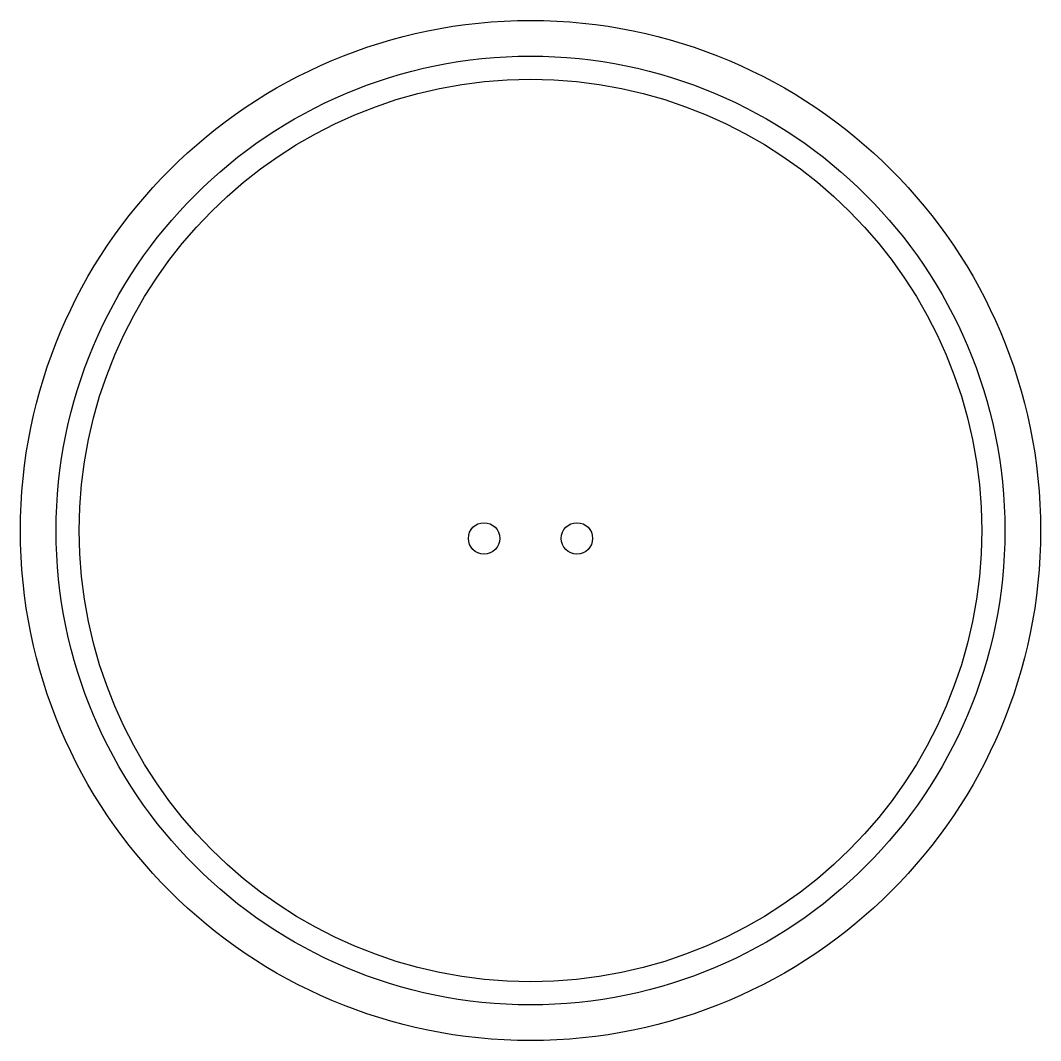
# Model space of a CAD drawing. Header units: millimetres. Extents: x -55 to 55, y -55 to 55.
import ezdxf

# ---------------------------------------------------------------- set-up
doc = ezdxf.new("R2010")
doc.units = ezdxf.units.MM
doc.layers.add('CANAL_2P5', color=3, linetype='Continuous')
doc.layers.add('CORTE', color=7, linetype='Continuous')

msp = doc.modelspace()

# ---------------------------------------------------------------- linework, layer by layer
at = {"layer": 'CANAL_2P5'}
for radius in [51.15, 48.65]:
    msp.add_circle((0, 0), radius, dxfattribs=at)
at = {"layer": 'CORTE'}
for centre, radius in [((0, 0), 55), ((-5, -0.859), 1.7), ((5, -0.859), 1.7)]:
    msp.add_circle(centre, radius, dxfattribs=at)

doc.saveas('drawing.dxf')
